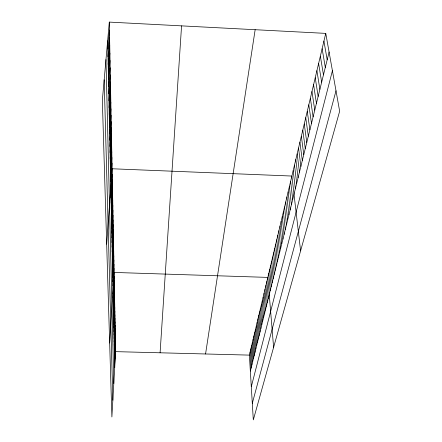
<?xml version="1.0" encoding="UTF-8"?>
<svg xmlns="http://www.w3.org/2000/svg" width="442" height="442" viewBox="0 0 442 442"><rect width="100%" height="100%" fill="white"/><g stroke="black" fill="none" stroke-linecap="round" stroke-linejoin="round"><path stroke-width="0.66" d="M114.506 358.346L115.45 342.086M114.577 361.517L115.511 345.307M114.644 364.644L115.572 348.489M109.301 22.1L115.633 351.639L111.887 416.961L102.351 100.334L109.301 22.1L325.76 33.388L339.649 111.224L253.31 419.9L249.382 355.114L325.76 33.388M114.003 335.014L114.997 318.378M114.075 338.473L115.064 321.892M114.152 341.893L115.13 325.362M114.224 345.263L115.196 328.787M114.296 348.594L115.263 332.174M114.367 351.887L115.323 335.517M114.439 355.136L115.39 338.821M113.533 313.273L114.572 296.317M113.611 317.019L114.644 300.112M113.693 320.71L114.716 303.864M113.771 324.356L114.787 307.56M113.848 327.953L114.859 311.212M113.925 331.506L114.926 314.82M113.108 293.775L114.191 276.554M113.196 297.781L114.268 280.615M113.279 301.737L114.345 284.62M113.367 305.632L114.423 288.571M113.45 309.477L114.5 292.471M112.577 269.161L113.716 251.636M112.666 273.388L113.793 255.912M112.76 277.554L113.876 260.128M112.848 281.664L113.959 264.288M112.937 285.714L114.036 268.388M109.66 342.981L114.113 272.438L267.83 277.399L273.604 347.351M112.196 251.658L113.373 233.934M112.296 256.128L113.461 238.453M112.39 260.537L113.544 242.912M112.483 264.88L113.627 247.305M160.087 352.793L181.563 25.868M111.798 233.111L113.014 215.199M111.898 237.851L113.102 219.983M112.003 242.52L113.196 224.702M112.102 247.122L113.285 229.354M111.373 213.431L112.633 195.336M111.478 218.464L112.727 200.414M111.588 223.42L112.826 205.414M111.693 228.299L112.92 210.342M111.036 197.861L112.329 179.64M111.146 203.132L112.434 184.955M111.262 208.32L112.533 190.187M110.682 181.54L112.014 163.203M106.682 244.15L112.119 168.767L291.891 176.049L300.599 250.841M110.92 192.502L112.224 174.247M110.312 164.413L111.682 145.965M110.434 170.214L111.793 151.805M110.561 175.922L111.903 157.545M109.92 146.424L111.334 127.882M110.052 152.523L111.45 134.009M110.185 158.518L111.566 140.037M109.649 133.915L111.091 115.318M109.787 140.225L111.218 121.649M109.224 114.329L110.715 95.66M109.373 120.97L110.843 102.323M109.511 127.5L110.97 108.876M108.931 100.688L110.456 81.98M109.08 107.566L110.588 88.875M108.627 86.549L110.18 67.808M108.782 93.682L110.318 74.958M108.307 71.88L109.898 53.128M108.467 79.284L110.041 60.532M108.146 64.344L109.754 45.581M107.809 48.83L109.456 30.073M107.981 56.659L109.605 37.901M205.563 353.976L255.156 29.702M250.354 371.092L329.091 52.068M251.299 386.75L332.417 70.703M252.305 403.342L336.003 90.798M115.633 351.639L249.382 355.114M323.92 41.123L327.185 59.803M322.119 48.714L325.306 67.394M320.351 56.173L323.472 74.847M318.61 63.493L321.666 82.162M316.903 70.687L319.892 89.345M315.223 77.759L318.152 96.4M313.577 84.704L316.439 103.329M311.958 91.527L314.759 110.135M310.361 98.235L313.107 116.821M308.798 104.831L311.488 123.395M307.256 111.312L309.892 129.854M305.742 117.688L308.328 136.202M304.256 123.959L306.787 142.446M302.792 130.125L305.273 148.584M301.35 136.191L303.781 154.617M299.936 142.164L302.317 160.556M298.543 148.037L300.875 166.396M297.168 153.816L299.455 172.137M295.82 159.507L298.063 177.794M294.488 165.104L296.687 183.353M293.179 170.618L295.339 188.828M290.621 181.391L292.698 199.524M289.372 186.657L291.411 204.745M288.14 191.845L290.14 209.889M286.93 196.95L288.891 214.956M285.736 201.983L287.659 219.945M284.56 206.944L286.444 224.856M283.399 211.828L285.25 229.696M282.256 216.641L284.073 234.47M281.129 221.387L282.913 239.166M280.018 226.066L281.769 243.796M278.924 230.68L280.642 248.36M277.841 235.227L279.532 252.863M276.78 239.708L278.438 257.294M275.731 244.128L277.361 261.67M274.697 248.487L276.294 265.979M273.675 252.785L275.244 270.228M272.67 257.029L274.211 274.421M271.675 261.211L273.189 278.554M270.692 265.344L272.184 282.631M269.725 269.416L271.189 286.654M268.775 273.432L270.211 290.626M266.874 281.432L268.261 298.521M265.929 285.41L267.294 302.444M265.001 289.333L266.338 306.317M264.078 293.206L265.393 310.14M263.172 297.03L264.465 313.908M262.277 300.803L263.548 317.627M261.393 304.527L262.642 321.301M260.52 308.201L261.747 324.92M259.658 311.831L260.863 328.494M258.808 315.417L259.995 332.025M257.968 318.953L259.134 335.511M257.139 322.445L258.283 338.953M256.321 325.898L257.448 342.351M255.509 329.301L256.62 345.705M254.714 332.666L255.802 349.014M253.923 335.992L254.995 352.285M253.144 339.274L254.194 355.517M252.371 342.517L253.41 358.705M251.614 345.727L252.631 361.86M250.863 348.893L251.863 364.976M250.117 352.02L251.1 368.048M104.179 79.775L112.843 400.259M105.975 59.571L113.804 383.529M107.638 40.852L114.71 367.738"/></g></svg>
